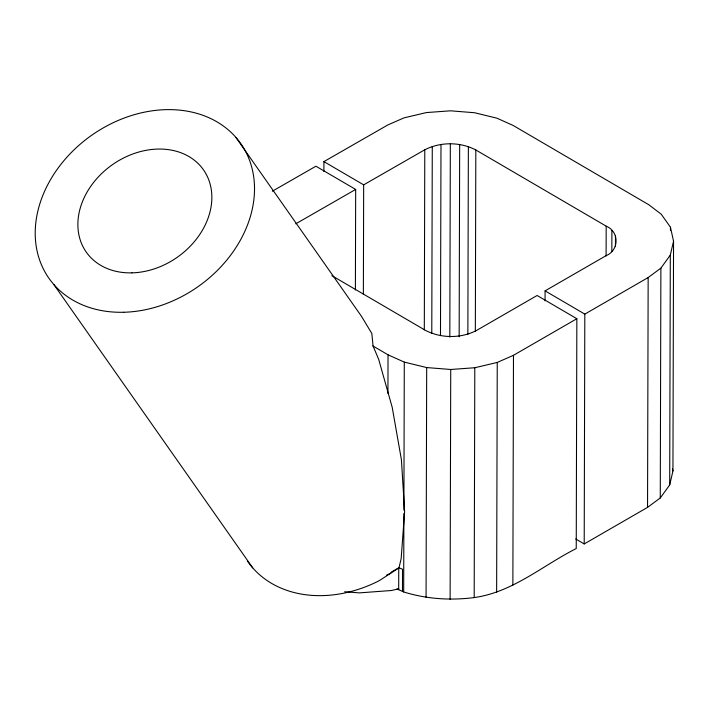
<?xml version="1.0" encoding="UTF-8"?>
<svg xmlns="http://www.w3.org/2000/svg" width="709" height="709" viewBox="0 0 709 709"><rect width="100%" height="100%" fill="white"/><g stroke="black" fill="none" stroke-linecap="round" stroke-linejoin="round"><path stroke-width="1.06" d="M323.889 171.56L323.916 161.617L387.663 125.041L403.997 117.862L426.446 112.563L450.507 110.817L474.56 112.731L496.947 118.19L513.21 125.493L648.788 204.733L661.24 214.215L670.457 227.226L673.55 241.175L672.938 471.006L669.695 484.929L660.274 497.966L647.547 507.378L584.207 543.945L575.69 538.964M355.395 289.99L355.67 189.436L315.922 166.207L272.345 191.217M363.371 294.244L363.664 184.854L323.916 161.617M387.929 393.486L388.036 354.81L372.819 345.921M398.688 589.702L398.75 567.794L402.535 569.194L402.473 591.403M331.883 275.668L425.418 330.341C441.016 338.468 460.611 338.574 476.28 330.598L537.103 295.485L576.851 318.713L576.24 548.544C542.669 565.525 512.589 592.29 474.188 597.572C450.552 600.629 426.472 599.043 403.678 591.944L403.891 513.493M403.9 510.17L404.29 362.104L388.036 354.81M424.31 329.889L424.788 149.776C440.502 141.738 460.168 141.791 475.819 149.962L606.186 226.153C619.56 231.737 619.285 250.454 605.858 255.789L545.079 290.876L545.053 300.82M426.065 597.403L426.685 367.563L404.29 362.104M431.781 333.221L432.277 146.488M440.484 335.587L440.989 144.423M449.816 337.121L450.339 143.75M450.118 599.318L450.729 369.486L426.685 367.563M459.157 336.757L459.671 144.494M467.86 334.453L468.365 146.612M474.188 597.572L474.8 367.741L497.248 362.441L513.476 355.306L576.851 318.713M475.34 331.174L475.819 149.962M496.637 592.272L497.248 362.441M512.864 585.138L513.476 355.306M584.207 543.945L584.819 314.114L648.159 277.547L660.885 268.135L670.306 255.098L673.55 241.175M606.106 255.993L606.186 226.153M611.84 251.5L611.902 230.505M615.447 246.608L615.483 235.556M647.547 507.378L648.159 277.547M660.274 497.966L660.885 268.135M669.695 484.929L670.306 255.098M670.448 230.54L670.457 227.226M398.75 567.794L391.536 571.968L390.499 573.368L386.485 575.176M295.768 223.814L355.67 189.436M363.664 184.854L424.788 149.776M398.697 588.78L391.492 590.5L359.383 592.884L344.68 591.731M450.729 369.486L474.8 367.741M396.987 588.94L403.678 591.944M545.079 290.876L584.819 314.114M235.902 137.422L361.493 316.329L371.826 333.478L373.076 346.063L378.677 359.339L392.201 407.303L401.418 459.76L404.617 511.597L401.152 558.674L398.963 567.874L379.253 580.671A117.198 92.507 -35.1 0 1 247.326 560.916M53.822 284.513L252.723 567.865M672.46 468.862L672.938 471.006M123.712 312.261A117.198 92.507 -35.1 0 0 248.629 157.965A117.198 92.507 -35.1 0 0 62.25 162.68A117.198 92.507 -35.1 0 0 123.712 312.261M131.945 272.859A71.609 56.525 -35.1 0 0 208.26 178.588A71.609 56.525 -35.1 0 0 94.386 181.469A71.609 56.525 -35.1 0 0 131.945 272.859"/></g></svg>
